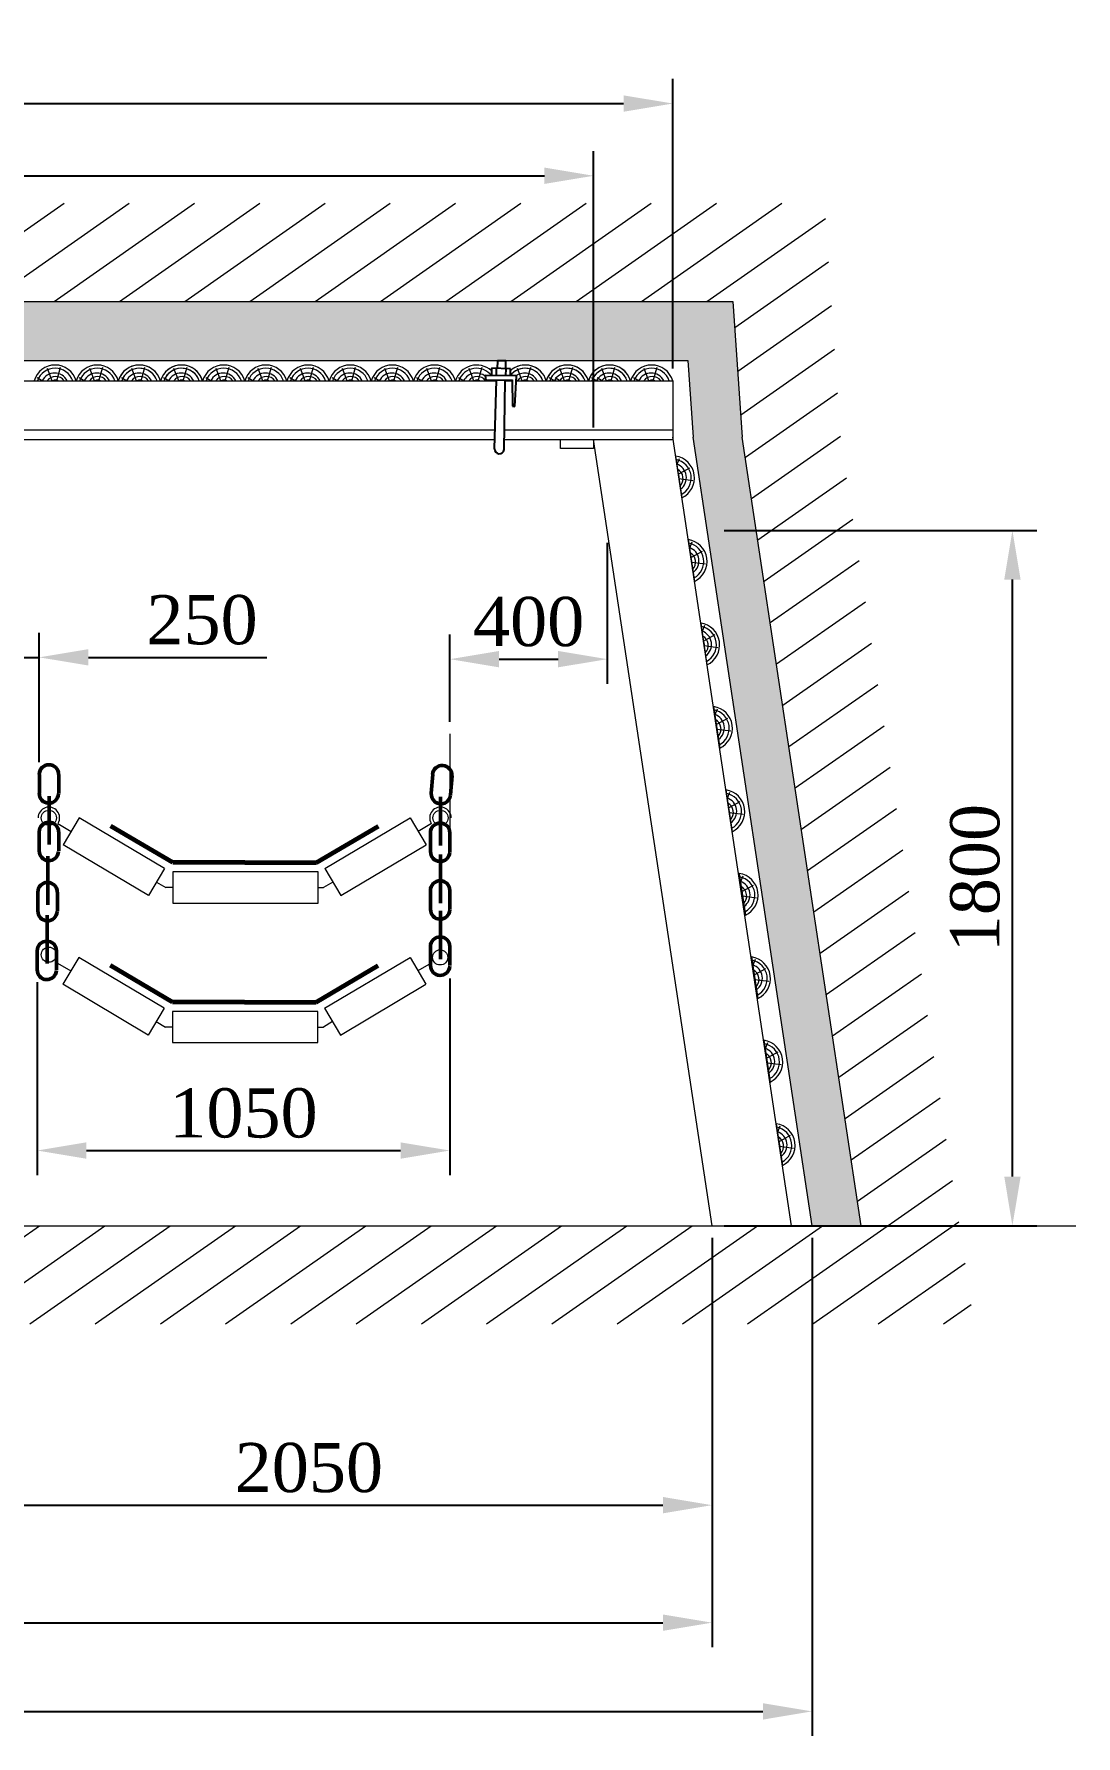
# Model space of a CAD drawing. Header units: millimetres. Extents: x -46762 to 217101, y -107409 to 31524.
# Drawn here: x 170458 to 173110, y -81584 to -77254 of the extents above; entities that cross this region are included whole.
import ezdxf

# ---------------------------------------------------------------- set-up
doc = ezdxf.new("R2010")
doc.units = ezdxf.units.MM
doc.styles.get("Standard").update_dxf_attribs({"font": 'TIMES.TTF'})
doc.dimstyles.new('ISO-25', dxfattribs={"dimscale": 50, "dimtxt": 2.5, "dimasz": 2.5, "dimexe": 1.25, "dimexo": 0.625, "dimtad": 1, "dimdec": 0, "dimtxsty": 'Standard', "dimcen": 2.5, "dimadec": 0, "dimazin": 0, "dimtfac": 1, "dimtdec": 0, "dimtmove": 0, "dimatfit": 3, "dimfxl": 1, "dimarcsym": 0})

# ---------------------------------------------------------------- blocks, each defined once
blk = doc.blocks.new('*D409')
at = {"color": 0, "lineweight": -2}
for p, q in [((170221.3, -80254.5), (170221.3, -78777.2)), ((170471.1, -79106.3), (170471.1, -78777.2)), ((170096.3, -78839.7), (169971.3, -78839.7)), ((170221.3, -78839.7), (170471.1, -78839.7)), ((170596.1, -78839.7), (171049.9, -78839.7))]:
    blk.add_line(p, q, dxfattribs=at)
at = {"color": 0, "lineweight": 0}
for points in [[(170096.3, -78818.8), (170096.3, -78860.5), (170221.3, -78839.7)], [(170596.1, -78818.8), (170596.1, -78860.5), (170471.1, -78839.7)]]:
    blk.add_solid(points, dxfattribs=at)
at = {"layer": 'Defpoints', "color": 0, "lineweight": 0}
for p in [(170221.3, -78839.7), (170471.1, -79137.5), (170221.3, -80285.8)]:
    blk.add_point(p, dxfattribs=at)
at = {"color": 0, "lineweight": 0, "insert": (170885.5, -78744.8), "char_height": 125, "attachment_point": 5}
blk.add_mtext('250', dxfattribs=at)
blk = doc.blocks.new('*D410')
at = {"color": 0, "lineweight": -2}
for p, q in [((171916.7, -78548.3), (171916.7, -78906.8)), ((171516.4, -79003.4), (171516.4, -78781.8)), ((171641.4, -78844.3), (171791.7, -78844.3))]:
    blk.add_line(p, q, dxfattribs=at)
at = {"color": 0, "lineweight": 0}
for points in [[(171641.4, -78823.5), (171641.4, -78865.1), (171516.4, -78844.3)], [(171791.7, -78823.5), (171791.7, -78865.1), (171916.7, -78844.3)]]:
    blk.add_solid(points, dxfattribs=at)
at = {"layer": 'Defpoints', "color": 0, "lineweight": 0}
for p in [(171916.7, -78517), (171916.7, -78844.3), (171516.4, -79034.7)]:
    blk.add_point(p, dxfattribs=at)
at = {"color": 0, "lineweight": 0, "insert": (171716.6, -78749.5), "char_height": 125, "attachment_point": 5}
blk.add_mtext('400', dxfattribs=at)
blk = doc.blocks.new('*D411')
at = {"color": 0, "lineweight": -2}
for p, q in [((170466, -79666), (170466, -80157.1)), ((171515.7, -79656.6), (171515.7, -80157.1)), ((170591, -80094.6), (171390.7, -80094.6))]:
    blk.add_line(p, q, dxfattribs=at)
at = {"color": 0, "lineweight": 0}
for points in [[(170591, -80073.8), (170591, -80115.5), (170466, -80094.6)], [(171390.7, -80073.8), (171390.7, -80115.5), (171515.7, -80094.6)]]:
    blk.add_solid(points, dxfattribs=at)
at = {"layer": 'Defpoints', "color": 0, "lineweight": 0}
for p in [(170466, -79634.7), (171515.7, -79625.4), (171515.7, -80094.6)]:
    blk.add_point(p, dxfattribs=at)
at = {"color": 0, "lineweight": 0, "insert": (170990.9, -79999.8), "char_height": 125, "attachment_point": 5}
blk.add_mtext('1050', dxfattribs=at)
blk = doc.blocks.new('*D417')
at = {"color": 0, "lineweight": -2}
for p, q in [((168083.3, -78104.5), (168083.3, -77368)), ((172083.3, -78104.5), (172083.3, -77368)), ((168208.3, -77430.5), (171958.3, -77430.5))]:
    blk.add_line(p, q, dxfattribs=at)
at = {"color": 0, "lineweight": 0}
for points in [[(168208.3, -77409.7), (168208.3, -77451.4), (168083.3, -77430.5)], [(171958.3, -77409.7), (171958.3, -77451.4), (172083.3, -77430.5)]]:
    blk.add_solid(points, dxfattribs=at)
at = {"layer": 'Defpoints', "color": 0, "lineweight": 0}
for p in [(172083.3, -77430.5), (168083.3, -78135.8), (172083.3, -78135.8)]:
    blk.add_point(p, dxfattribs=at)
at = {"color": 0, "lineweight": 0, "insert": (170083.3, -77335.7), "char_height": 125, "attachment_point": 5}
blk.add_mtext('4000', dxfattribs=at)
blk = doc.blocks.new('*D415')
at = {"color": 0, "lineweight": -2}
for p, q in [((172214.6, -78517), (173010.3, -78517)), ((172947.8, -80160.8), (172947.8, -78642)), ((172214.6, -80285.8), (173010.3, -80285.8))]:
    blk.add_line(p, q, dxfattribs=at)
at = {"color": 0, "lineweight": 0}
for points in [[(172927, -78642), (172968.7, -78642), (172947.8, -78517)], [(172927, -80160.8), (172968.7, -80160.8), (172947.8, -80285.8)]]:
    blk.add_solid(points, dxfattribs=at)
at = {"layer": 'Defpoints', "color": 0, "lineweight": 0}
for p in [(172183.4, -78517), (172947.8, -78517), (172183.4, -80285.8)]:
    blk.add_point(p, dxfattribs=at)
at = {"color": 0, "lineweight": 0, "insert": (172853, -79401.4), "char_height": 125, "attachment_point": 5, "rotation": 90}
blk.add_mtext('1800', dxfattribs=at)
blk = doc.blocks.new('*D421')
at = {"color": 0, "lineweight": -2}
for p, q in [((170131.3, -80317), (170131.3, -81059.5)), ((172183.4, -80317), (172183.4, -81059.5)), ((170256.3, -80997), (172058.4, -80997))]:
    blk.add_line(p, q, dxfattribs=at)
at = {"color": 0, "lineweight": 0}
for points in [[(170256.3, -80976.1), (170256.3, -81017.8), (170131.3, -80997)], [(172058.4, -80976.1), (172058.4, -81017.8), (172183.4, -80997)]]:
    blk.add_solid(points, dxfattribs=at)
at = {"layer": 'Defpoints', "color": 0, "lineweight": 0}
for p in [(170131.3, -80285.8), (172183.4, -80285.8), (172183.4, -80997)]:
    blk.add_point(p, dxfattribs=at)
at = {"color": 0, "lineweight": 0, "insert": (171157.3, -80902.1), "char_height": 125, "attachment_point": 5}
blk.add_mtext('2050', dxfattribs=at)
blk = doc.blocks.new('*D422')
at = {"color": 0, "lineweight": -2}
for p, q in [((167983.2, -80317), (167983.2, -81358.5)), ((172183.4, -80317), (172183.4, -81358.5)), ((168108.2, -81296), (172058.4, -81296))]:
    blk.add_line(p, q, dxfattribs=at)
at = {"color": 0, "lineweight": 0}
for points in [[(168108.2, -81275.2), (168108.2, -81316.8), (167983.2, -81296)], [(172058.4, -81275.2), (172058.4, -81316.8), (172183.4, -81296)]]:
    blk.add_solid(points, dxfattribs=at)
at = {"layer": 'Defpoints', "color": 0, "lineweight": 0}
for p in [(167983.2, -80285.8), (172183.4, -80285.8), (172183.4, -81296)]:
    blk.add_point(p, dxfattribs=at)
at = {"color": 0, "lineweight": 0, "insert": (170083.3, -81201.2), "char_height": 125, "attachment_point": 5}
blk.add_mtext('4200', dxfattribs=at)
blk = doc.blocks.new('*D423')
at = {"color": 0, "lineweight": -2}
for p, q in [((167781, -80317), (167781, -81584.2)), ((172437.9, -80317), (172437.9, -81584.2)), ((167906, -81521.7), (172312.9, -81521.7))]:
    blk.add_line(p, q, dxfattribs=at)
at = {"color": 0, "lineweight": 0}
for points in [[(167906, -81500.9), (167906, -81542.6), (167781, -81521.7)], [(172312.9, -81500.9), (172312.9, -81542.6), (172437.9, -81521.7)]]:
    blk.add_solid(points, dxfattribs=at)
at = {"layer": 'Defpoints', "color": 0, "lineweight": 0}
for p in [(167781, -80285.8), (172437.9, -80285.8), (172437.9, -81521.7)]:
    blk.add_point(p, dxfattribs=at)
at = {"color": 0, "lineweight": 0, "insert": (170109.4, -81426.9), "char_height": 125, "attachment_point": 5}
blk.add_mtext('4600', dxfattribs=at)
blk = doc.blocks.new('*D416')
at = {"color": 0, "lineweight": -2}
for p, q in [((168284.7, -78254.5), (168284.7, -77551.8)), ((171881.9, -78254.5), (171881.9, -77551.8)), ((168409.7, -77614.3), (171756.9, -77614.3))]:
    blk.add_line(p, q, dxfattribs=at)
at = {"color": 0, "lineweight": 0}
for points in [[(168409.7, -77593.4), (168409.7, -77635.1), (168284.7, -77614.3)], [(171756.9, -77593.4), (171756.9, -77635.1), (171881.9, -77614.3)]]:
    blk.add_solid(points, dxfattribs=at)
at = {"layer": 'Defpoints', "color": 0, "lineweight": 0}
for p in [(171881.9, -77614.3), (168284.7, -78285.8), (171881.9, -78285.8)]:
    blk.add_point(p, dxfattribs=at)
at = {"color": 0, "lineweight": 0, "insert": (170083.3, -77519.4), "char_height": 125, "attachment_point": 5}
blk.add_mtext('3600', dxfattribs=at)

msp = doc.modelspace()

# ---------------------------------------------------------------- hatches: boundary and pattern name
at = {"lineweight": 0}
h = msp.add_hatch(dxfattribs=at)
h.set_pattern_fill('LINE', scale=30, angle=35, style=0)
h.set_pattern_definition([(35, (0, -6628.9), (-54.633156, 78.02423), [])])
h.paths.add_polyline_path([(167603.48, -80285.79), (172562.86, -80285.79), (172260.44, -78279.71), (172236.48, -77934.22), (167905.89, -77934.22), (167905.89, -78279.71)], flags=16)
h.paths.add_polyline_path([(167315.79, -80535.79), (172850.54, -80535.79), (172510.44, -78279.71), (172469.14, -77684.22), (167655.89, -77684.22), (167655.89, -78279.71)])
at = {"lineweight": 15}
h = msp.add_hatch(dxfattribs=at)
h.set_pattern_fill('GRAVEL', scale=10, style=0)
h.set_pattern_definition([(228.0128, (182.88, -6374.897), (-2032.0017266, -2286.002809), [34.1721, -3383.05]), (184.9697, (160.02, -6400.297), (3048.0049306, 253.99820754), [58.6405, -5805.4]), (132.5104, (101.6, -6405.377), (2539.9981518, -2794.0027292), [41.3482, -4093.47]), (267.2737, (2.54, -6468.877), (253.9988971, 5079.9983653), [53.4005, -5286.64]), (292.8337, (0, -6522.217), (-1270.00360555, 3048.001733), [52.3634, -5183.98]), (357.2737, (20.32, -6570.477), (-5079.9983653, 253.9988971), [53.4005, -5286.64]), (37.6942, (73.66, -6573.017), (-3302.00208612, -2539.9977357), [70.6194, -6991.31]), (72.2553, (129.54, -6529.837), (1778.00355655, 5588.0016206), [66.672, -6600.53]), (121.4296, (149.86, -6466.337), (-2032.0005235, 3301.996116), [53.5813, -5304.55]), (175.2364, (121.92, -6420.617), (2793.9978053, -253.9976163), [61.1713, -2997.39]), (222.3974, (60.96, -6415.5374), (-3048.00009172, -2793.99636506), [79.1078, -7831.68]), (138.8141, (254, -6471.417), (-1777.9988674, 1523.9976557), [27.0005, -2673.06]), (171.4692, (233.68, -6453.637), (3301.9949596, -508.00128), [51.3682, -5085.46]), (225, (182.88, -6446.02), (-5e-14, -253.99983), [35.9209, -323.289]), (203.1986, (165.1, -6415.537), (1270.0042826, 508.0022274), [19.3441, -1915.06]), (291.8014, (147.32, -6423.157), (-254.000178, 762.000491), [27.3566, -1340.48]), (30.9638, (157.48, -6448.557), (761.999195, 508.000396), [44.432, -1436.63]), (161.5651, (195.58, -6425.7), (508.000232, -253.999622), [32.1287, -771.09]), (16.3895, (0, -6423.157), (2540.0014014, 761.998415), [45.0088, -4455.88]), (70.3462, (43.18, -6410.457), (-1015.9971689, -2793.9960489), [37.7599, -3738.22]), (293.1986, (195.58, -6374.897), (-508.0022274, 1270.0042826), [38.688, -1895.72]), (343.6105, (210.82, -6410.457), (-2540.0014014, 761.998415), [45.0088, -4455.88]), (339.444, (0, -6580.637), (-1270.0015764, 507.9993836), [43.4035, -2126.77]), (294.7751, (40.64, -6595.877), (-1269.9970404, 2793.9987026), [36.3672, -3600.36]), (66.8014, (198.12, -6628.897), (508.0022274, 1270.0042826), [38.688, -1895.72]), (17.354, (213.36, -6593.337), (-3302.0001782, -1015.9984676), [42.5783, -4215.24]), (69.444, (73.66, -6628.897), (-507.9993836, -1270.0015764), [21.7018, -2148.48]), (101.3099, (182.88, -6628.897), (-253.998746, 1015.996746), [12.9515, -1282.2]), (165.9638, (180.34, -6616.2), (762.000535, -253.99956), [52.3634, -994.905]), (186.009, (129.54, -6603.497), (2539.9962544, 253.9994069), [48.5267, -4804.14]), (303.6901, (157.48, -6471.42), (-254.000087, 507.99951), [36.6324, -879.178]), (353.1572, (177.8, -6501.897), (4318.00178566, -508.00227517), [63.9557, -6331.6]), (60.9454, (241.3, -6509.517), (-1015.9976366, -1777.995761), [26.1508, -2588.94]), (90, (254, -6486.66), (-254, 254), [15.24, -238.76]), (120.2564, (124.46, -6595.877), (1015.9978467, -1777.9991032), [35.2867, -3493.39]), (48.0128, (106.68, -6565.397), (2032.0017266, 2286.002809), [68.3443, -3348.88]), (0, (152.4, -6514.6), (254, 254), [66.04, -187.96]), (325.3048, (218.44, -6514.597), (-2539.9955991, 1778.000169), [40.161, -3975.93]), (254.0546, (251.46, -6537.457), (-254.000648, -1016.00242), [36.9829, -1812.17]), (207.646, (241.3, -6573.017), (-4825.9983049, -2540.0015975), [60.2145, -5961.25]), (175.4261, (187.96, -6600.957), (-3302.0007605, 253.9987711), [63.7029, -6306.58]), (175.4261, (187.96, -6600.957), (-3302.0007605, 253.9987711), [63.7029, -6306.58])])
h.paths.add_polyline_path([(168030.89, -78084.22), (172121.88, -78084.22), (172135.44, -78279.71), (172437.86, -80285.79), (172562.86, -80285.79), (172260.44, -78279.71), (172236.48, -77934.22), (167905.89, -77934.22), (167905.89, -78279.71), (167603.48, -80285.79), (167728.48, -80285.79), (168030.89, -78279.71)])

# ---------------------------------------------------------------- linework, layer by layer
at = {"color": 7, "lineweight": 0}
for p, q in [((167905.89, -77934.22), (172236.48, -77934.22)), ((172236.48, -77934.22), (172260.44, -78279.71)), ((172437.86, -80285.79), (172135.44, -78279.71)), ((172562.86, -80285.79), (172260.44, -78279.71)), ((171516.42, -79034.68), (171516.42, -79334.19))]:
    msp.add_line(p, q, dxfattribs=at)
at = {"color": 7, "lineweight": 15}
for p, q in [((168030.89, -78084.22), (172121.88, -78084.22)), ((170718.67, -78135.79), (170706.71, -78104.3)), ((170730.13, -78135.79), (170739.98, -78101.64)), ((170825.94, -78135.79), (170813.98, -78104.3)), ((170837.4, -78135.79), (170847.25, -78101.64)), ((171700.52, -78135.79), (171688.56, -78104.3)), ((171711.98, -78135.79), (171721.83, -78101.64)), ((171807.79, -78135.79), (171795.83, -78104.3)), ((171819.25, -78135.79), (171829.1, -78101.64)), ((171915.06, -78135.79), (171903.1, -78104.3)), ((171926.53, -78135.79), (171936.37, -78101.64)), ((172121.88, -78084.22), (172135.44, -78279.71)), ((168530.14, -78135.79), (171635.12, -78135.79)), ((170457.82, -78135.79), (170565.09, -78135.79)), ((170565.09, -78135.79), (170672.37, -78135.79)), ((170672.37, -78135.79), (170768.11, -78135.79)), ((170672.37, -78135.79), (170779.64, -78135.79)), ((170680.1, -78127.8), (170693.92, -78135.79)), ((170779.64, -78135.79), (170886.91, -78135.79)), ((170791.88, -78135.79), (170886.91, -78135.79)), ((170792.04, -78130.5), (170801.19, -78135.79)), ((170886.91, -78135.79), (170994.18, -78135.79)), ((170994.18, -78135.79), (171101.45, -78135.79)), ((171101.45, -78135.79), (171208.72, -78135.79)), ((171208.72, -78135.79), (171316, -78135.79)), ((171316, -78135.79), (171423.27, -78135.79)), ((171423.27, -78135.79), (171530.54, -78135.79)), ((171530.54, -78135.79), (171635.12, -78135.79)), ((171656.73, -78135.79), (171674.52, -78135.79)), ((171660.25, -78135.79), (171674.52, -78135.79)), ((171660.25, -78135.79), (171674.52, -78135.79)), ((171672.21, -78133.73), (171674.5, -78135.06)), ((171684.73, -78135.79), (171860.25, -78135.79)), ((171684.73, -78135.79), (171749.96, -78135.79)), ((171684.73, -78135.79), (171761.49, -78135.79)), ((171684.88, -78132.65), (171690.31, -78135.79)), ((171761.49, -78135.79), (171857.23, -78135.79)), ((171761.49, -78135.79), (171868.76, -78135.79)), ((171769.22, -78127.8), (171783.04, -78135.79)), ((171783.76, -78127.8), (171797.59, -78135.79)), ((171860.25, -78135.79), (172083.3, -78135.79)), ((171868.76, -78135.79), (171964.5, -78135.79)), ((171868.76, -78135.79), (171976.03, -78135.79)), ((171876.49, -78127.8), (171890.31, -78135.79)), ((171891.04, -78127.8), (171904.86, -78135.79)), ((171976.03, -78135.79), (172083.3, -78135.79)), ((172066.9, -78135.79), (172083.3, -78135.79)), ((172083.3, -78135.79), (172083.3, -78285.79)), ((168532.81, -78260.79), (171631.42, -78260.79)), ((168533.55, -78285.79), (171630.68, -78285.79)), ((171616.44, -78285.79), (171630.68, -78285.79)), ((171654.47, -78285.79), (171806.18, -78285.79)), ((171654.85, -78260.79), (171807.4, -78260.79)), ((171797.87, -78308.19), (171797.87, -78285.79)), ((171806.18, -78285.79), (172083.3, -78285.79)), ((171807.4, -78260.79), (172083.3, -78260.79)), ((172183.37, -80285.79), (171881.87, -78285.79)), ((171881.87, -78285.79), (171881.87, -78308.19)), ((172385.63, -80285.79), (172083.21, -78279.71)), ((171881.87, -78308.19), (171797.87, -78308.19)), ((172090.78, -78327.84), (172106.46, -78433.96)), ((172122.79, -78540.17), (172138.47, -78646.29)), ((172154.8, -78752.5), (172170.48, -78858.61)), ((172187.45, -78964.91), (172203.13, -79071.03)), ((172218.81, -79177.14), (172234.5, -79283.26)), ((172252.75, -79389.7), (172268.43, -79495.82)), ((172284.11, -79601.94), (172299.8, -79708.06)), ((172315.48, -79814.17), (172331.16, -79920.29)), ((172346.84, -80026.41), (172362.52, -80132.53)), ((167238.54, -80285.79), (173109.56, -80285.79))]:
    msp.add_line(p, q, dxfattribs=at)
at = {"color": 7}
for p, q in [((171685.35, -78123.15), (171606.24, -78122.61)), ((171606.24, -78122.61), (171607.49, -78134.35)), ((171621.8, -78103.79), (171621.68, -78122.71)), ((171670.24, -78105.49), (171621.8, -78103.79)), ((171634.16, -78104.22), (171634.03, -78122.8)), ((171637.05, -78084.95), (171636.37, -78104.3)), ((171658.34, -78085.02), (171637.05, -78084.95)), ((171658.27, -78105.07), (171657.64, -78122.96)), ((171658.27, -78105.07), (171658.34, -78085.02)), ((171670.24, -78123.05), (171670.24, -78105.49)), ((171681.53, -78201.76), (171685.35, -78123.15)), ((171607.49, -78134.35), (171674.48, -78133.71)), ((171629.99, -78309.19), (171635.17, -78134.08)), ((171654.08, -78311.23), (171656.74, -78135.22)), ((171674.48, -78133.71), (171675.7, -78200.81)), ((171675.7, -78200.81), (171681.53, -78201.76))]:
    msp.add_line(p, q, dxfattribs=at)
at = {"lineweight": 50}
for p, q in [((170471.34, -79185.79), (170471.34, -79137.46)), ((170520.75, -79185.79), (170520.75, -79137.46)), ((171468.88, -79185.69), (171472.37, -79137.49)), ((171518.16, -79189.26), (171521.65, -79141.06)), ((170471.29, -79332.04), (170471.29, -79283.71)), ((170520.7, -79332.04), (170520.7, -79283.71)), ((171467.01, -79334.19), (171467.01, -79285.86)), ((171516.42, -79334.19), (171516.42, -79285.86)), ((170467.77, -79485.15), (170467.77, -79436.82)), ((170517.18, -79485.15), (170517.18, -79436.82)), ((171467.01, -79481.09), (171467.01, -79432.76)), ((171516.42, -79481.09), (171516.42, -79432.76)), ((170466.01, -79634.74), (170466.01, -79586.41)), ((170515.42, -79634.74), (170515.42, -79586.41)), ((171467.01, -79623.95), (171467.01, -79575.62)), ((171516.42, -79623.95), (171516.42, -79575.62))]:
    msp.add_line(p, q, dxfattribs=at)
at = {"linetype": 'Continuous', "lineweight": 50}
for p, q in [((170496.72, -79192.61), (170496.72, -79316.14)), ((171492.44, -79194.76), (171492.44, -79318.29)), ((170493.2, -79345.72), (170493.2, -79469.25)), ((171492.44, -79341.65), (171492.44, -79465.18)), ((170491.44, -79495.31), (170491.44, -79618.84)), ((171492.44, -79484.52), (171492.44, -79608.05))]:
    msp.add_line(p, q, dxfattribs=at)
at = {"lineweight": 9}
for p, q in [((170572.3, -79248.25), (170531.74, -79316.64)), ((170789.96, -79377.32), (170572.3, -79248.25)), ((171197.84, -79377.32), (171415.51, -79248.25)), ((171415.51, -79248.25), (171456.06, -79316.64)), ((170749.41, -79445.71), (170531.74, -79316.64)), ((171238.39, -79445.71), (171456.06, -79316.64)), ((170789.96, -79377.32), (170749.41, -79445.71)), ((171197.84, -79377.32), (171238.39, -79445.71)), ((171181.05, -79385.62), (170810.75, -79385.62)), ((170810.75, -79385.62), (170810.75, -79464.9)), ((171181.05, -79464.9), (171181.05, -79385.62)), ((170810.75, -79464.9), (171181.05, -79464.9)), ((170571.47, -79603.3), (170530.92, -79671.69)), ((170789.14, -79732.37), (170571.47, -79603.3)), ((171197.01, -79732.37), (171414.68, -79603.3)), ((171414.68, -79603.3), (171455.23, -79671.69)), ((170748.59, -79800.76), (170530.92, -79671.69)), ((171237.57, -79800.76), (171455.23, -79671.69)), ((170789.14, -79732.37), (170748.59, -79800.76)), ((170809.93, -79740.67), (170809.93, -79819.95)), ((171180.22, -79740.67), (170809.93, -79740.67)), ((171180.22, -79819.95), (171180.22, -79740.67)), ((171197.01, -79732.37), (171237.57, -79800.76)), ((170809.93, -79819.95), (171180.22, -79819.95))]:
    msp.add_line(p, q, dxfattribs=at)
at = {"lineweight": 20}
for p, q in [((170518.71, -79262.88), (170551.98, -79282.52)), ((171469.09, -79262.88), (171435.83, -79282.52)), ((170769.69, -79411.51), (170792.87, -79425.26)), ((171218.12, -79411.51), (171194.93, -79425.26)), ((170810.75, -79425.26), (170792.87, -79425.26)), ((171181.05, -79425.26), (171194.93, -79425.26)), ((170517.88, -79617.93), (170551.15, -79637.57)), ((171468.27, -79617.93), (171435, -79637.57)), ((170768.86, -79766.57), (170792.05, -79780.31)), ((171217.29, -79766.57), (171194.1, -79780.31)), ((170809.93, -79780.31), (170792.05, -79780.31)), ((171180.22, -79780.31), (171194.1, -79780.31))]:
    msp.add_line(p, q, dxfattribs=at)
at = {"lineweight": 60}
for p, q in [((170811.13, -79361.75), (170653.66, -79268.98)), ((171176.67, -79361.75), (171334.14, -79268.98)), ((170993.9, -79361.75), (170811.13, -79361.75)), ((170993.9, -79361.75), (171176.67, -79361.75)), ((170810.31, -79716.8), (170652.83, -79624.03)), ((171175.84, -79716.8), (171333.32, -79624.03)), ((170993.08, -79716.8), (170810.31, -79716.8)), ((170993.08, -79716.8), (171175.84, -79716.8))]:
    msp.add_line(p, q, dxfattribs=at)
at = {"color": 7, "lineweight": 15}
for points in [[(170504.13, -78135.79), (170492.17, -78104.3)], [(170515.59, -78135.79), (170525.43, -78101.64)], [(170611.4, -78135.79), (170599.44, -78104.3)], [(170622.86, -78135.79), (170632.7, -78101.64)], [(170718.67, -78135.79), (170706.71, -78104.3)], [(170730.13, -78135.79), (170739.98, -78101.64)], [(170825.94, -78135.79), (170813.98, -78104.3)], [(170837.4, -78135.79), (170847.25, -78101.64)], [(170933.21, -78135.79), (170921.25, -78104.3)], [(170944.68, -78135.79), (170954.52, -78101.64)], [(171040.49, -78135.79), (171028.53, -78104.3)], [(171051.95, -78135.79), (171061.79, -78101.64)], [(171147.76, -78135.79), (171135.8, -78104.3)], [(171159.22, -78135.79), (171169.06, -78101.64)], [(171255.03, -78135.79), (171243.07, -78104.3)], [(171266.49, -78135.79), (171276.33, -78101.64)], [(171362.3, -78135.79), (171350.34, -78104.3)], [(171373.76, -78135.79), (171383.61, -78101.64)], [(171469.57, -78135.79), (171457.61, -78104.3)], [(171481.03, -78135.79), (171490.88, -78101.64)], [(171576.84, -78135.79), (171564.88, -78104.3)], [(171588.31, -78135.79), (171598.15, -78101.64)], [(171700.52, -78135.79), (171688.56, -78104.3)], [(171711.98, -78135.79), (171721.83, -78101.64)], [(171807.79, -78135.79), (171795.83, -78104.3)], [(171819.25, -78135.79), (171829.1, -78101.64)], [(171915.06, -78135.79), (171903.1, -78104.3)], [(171926.53, -78135.79), (171936.37, -78101.64)], [(172022.33, -78135.79), (172010.38, -78104.3)], [(172033.8, -78135.79), (172043.64, -78101.64)], [(170465.56, -78127.8), (170479.38, -78135.79)], [(170572.83, -78127.8), (170586.65, -78135.79)], [(170680.1, -78127.8), (170693.92, -78135.79)], [(170787.37, -78127.8), (170801.19, -78135.79)], [(170894.64, -78127.8), (170908.46, -78135.79)], [(171001.92, -78127.8), (171015.74, -78135.79)], [(171109.19, -78127.8), (171123.01, -78135.79)], [(171216.46, -78127.8), (171230.28, -78135.79)], [(171323.73, -78127.8), (171337.55, -78135.79)], [(171431, -78127.8), (171444.82, -78135.79)], [(171538.27, -78127.8), (171552.09, -78135.79)], [(171769.22, -78127.8), (171783.04, -78135.79)], [(171876.49, -78127.8), (171890.31, -78135.79)], [(171983.76, -78127.8), (171997.59, -78135.79)], [(172099.82, -78334.32), (172093.93, -78349.16)], [(172097.55, -78373.64), (172126.95, -78357.21)], [(172099.23, -78384.98), (172134.44, -78389.73)], [(172131.83, -78546.65), (172125.94, -78561.49)], [(172129.56, -78585.97), (172158.96, -78569.54)], [(172131.24, -78597.31), (172166.45, -78602.06)], [(172163.83, -78758.98), (172157.95, -78773.82)], [(172161.57, -78798.3), (172190.97, -78781.87)], [(172163.24, -78809.64), (172198.46, -78814.39)], [(172196.49, -78971.39), (172190.6, -78986.23)], [(172194.22, -79010.71), (172223.62, -78994.28)], [(172195.9, -79022.05), (172231.11, -79026.8)], [(172227.85, -79183.63), (172221.97, -79198.47)], [(172225.58, -79222.95), (172254.98, -79206.52)], [(172227.26, -79234.29), (172262.48, -79239.04)], [(172261.78, -79396.18), (172255.9, -79411.02)], [(172259.52, -79435.5), (172288.92, -79419.07)], [(172261.19, -79446.84), (172296.41, -79451.59)], [(172293.15, -79608.42), (172287.26, -79623.26)], [(172290.88, -79647.74), (172320.28, -79631.31)], [(172292.56, -79659.08), (172327.77, -79663.83)], [(172324.51, -79820.66), (172318.63, -79835.5)], [(172322.25, -79859.98), (172351.64, -79843.55)], [(172323.92, -79871.32), (172359.14, -79876.07)], [(172355.88, -80032.9), (172349.99, -80047.74)], [(172353.61, -80072.22), (172383.01, -80055.79)], [(172355.29, -80083.56), (172390.5, -80088.31)]]:
    msp.add_lwpolyline(points, dxfattribs=at)
at = {"lineweight": 5}
for centre in [(170495.64, -79248.09), (171492.16, -79248.09), (170495.64, -79596.3), (171491.34, -79603.14)]:
    msp.add_circle(centre, 19.33, dxfattribs=at)
at = {"color": 7, "lineweight": 15}
for centre, radius, start, end in [((170511.46, -78151.89), 56, 16.7079, 163.2921), ((170511.46, -78151.89), 47.72, 19.71592, 160.28408), ((170510.35, -78152.18), 35.91, 27.16096, 152.83904), ((170618.73, -78151.89), 56, 16.7079, 163.2921), ((170618.73, -78151.89), 47.72, 19.71592, 160.28408), ((170617.62, -78152.18), 35.91, 27.16096, 152.83904), ((170726, -78151.89), 56, 40.76493, 163.2921), ((170726, -78151.89), 56, 16.7079, 163.2921), ((170726, -78151.89), 47.72, 27.84178, 160.28408), ((170726, -78151.89), 47.72, 19.71592, 160.28408), ((170724.9, -78152.18), 35.91, 27.16096, 152.83904), ((170724.9, -78152.18), 35.91, 27.16096, 152.83904), ((170833.27, -78151.89), 56, 16.7079, 163.2921), ((170833.27, -78151.89), 47.72, 19.71592, 160.28408), ((170833.27, -78151.89), 47.72, 19.71592, 149.57464), ((170833.27, -78151.89), 56, 16.7079, 136.66075), ((170832.17, -78152.18), 35.91, 27.16096, 152.83904), ((170832.17, -78152.18), 35.91, 27.16096, 152.83904), ((170940.55, -78151.89), 56, 16.7079, 163.2921), ((170940.55, -78151.89), 47.72, 19.71592, 160.28408), ((170939.44, -78152.18), 35.91, 27.16096, 152.83904), ((171047.82, -78151.89), 56, 16.7079, 163.2921), ((171047.82, -78151.89), 47.72, 19.71592, 160.28408), ((171046.71, -78152.18), 35.91, 27.16096, 152.83904), ((171155.09, -78151.89), 56, 16.7079, 163.2921), ((171155.09, -78151.89), 47.72, 19.71592, 160.28408), ((171153.98, -78152.18), 35.91, 27.16096, 152.83904), ((171262.36, -78151.89), 56, 16.7079, 163.2921), ((171262.36, -78151.89), 47.72, 19.71592, 160.28408), ((171261.25, -78152.18), 35.91, 27.16096, 152.83904), ((171369.63, -78151.89), 56, 16.7079, 163.2921), ((171369.63, -78151.89), 47.72, 19.71592, 160.28408), ((171368.53, -78152.18), 35.91, 27.16096, 152.83904), ((171476.9, -78151.89), 56, 16.7079, 163.2921), ((171476.9, -78151.89), 47.72, 19.71592, 160.28408), ((171475.8, -78152.18), 35.91, 27.16096, 152.83904), ((171584.18, -78151.89), 56, 47.84462, 163.2921), ((171584.18, -78151.89), 47.72, 37.68503, 160.28408), ((171583.07, -78152.18), 35.91, 49.28548, 152.83904), ((171707.85, -78151.89), 47.72, 27.84178, 142.8118), ((171707.85, -78151.89), 47.72, 19.71592, 142.8118), ((171707.85, -78151.89), 56, 40.76493, 132.19776), ((171707.85, -78151.89), 56, 16.7079, 132.19776), ((171706.75, -78152.18), 35.91, 27.16096, 126.60407), ((171706.75, -78152.18), 35.91, 27.16096, 126.60407), ((171815.12, -78151.89), 56, 40.76493, 163.2921), ((171815.12, -78151.89), 56, 16.7079, 163.2921), ((171815.12, -78151.89), 47.72, 27.84178, 160.28408), ((171815.12, -78151.89), 47.72, 19.71592, 160.28408), ((171814.02, -78152.18), 35.91, 27.16096, 152.83904), ((171814.02, -78152.18), 35.91, 27.16096, 152.83904), ((171922.4, -78151.89), 56, 40.76493, 163.2921), ((171922.4, -78151.89), 56, 16.7079, 163.2921), ((171922.4, -78151.89), 47.72, 27.84178, 160.28408), ((171922.4, -78151.89), 47.72, 19.71592, 160.28408), ((171921.29, -78152.18), 35.91, 27.16096, 152.83904), ((171921.29, -78152.18), 35.91, 27.16096, 152.83904), ((172029.67, -78151.89), 56, 16.7079, 163.2921), ((172029.67, -78151.89), 47.72, 19.71592, 160.28408), ((172028.56, -78152.18), 35.91, 27.16096, 152.83904), ((170513.01, -78152.18), 27.04, 37.31255, 142.68745), ((170512.57, -78151.74), 17.29, 67.28695, 112.71305), ((170620.29, -78152.18), 27.04, 37.31255, 142.68745), ((170619.84, -78151.74), 17.29, 67.28695, 112.71305), ((170727.56, -78152.18), 27.04, 37.31255, 142.68745), ((170727.56, -78152.18), 27.04, 37.31255, 142.68745), ((170727.11, -78151.74), 17.29, 67.28695, 112.71305), ((170727.11, -78151.74), 17.29, 67.28695, 112.71305), ((170834.83, -78152.18), 27.04, 37.31255, 142.68745), ((170834.83, -78152.18), 27.04, 37.31255, 142.68745), ((170834.39, -78151.74), 17.29, 67.28695, 112.71305), ((170834.39, -78151.74), 17.29, 67.28695, 112.71305), ((170942.1, -78152.18), 27.04, 37.31255, 142.68745), ((170941.66, -78151.74), 17.29, 67.28695, 112.71305), ((171049.37, -78152.18), 27.04, 37.31255, 142.68745), ((171048.93, -78151.74), 17.29, 67.28695, 112.71305), ((171156.64, -78152.18), 27.04, 37.31255, 142.68745), ((171156.2, -78151.74), 17.29, 67.28695, 112.71305), ((171263.92, -78152.18), 27.04, 37.31255, 142.68745), ((171263.47, -78151.74), 17.29, 67.28695, 112.71305), ((171371.19, -78152.18), 27.04, 37.31255, 142.68745), ((171370.74, -78151.74), 17.29, 67.28695, 112.71305), ((171478.46, -78152.18), 27.04, 37.31255, 142.68745), ((171478.02, -78151.74), 17.29, 67.28695, 112.71305), ((171585.73, -78152.18), 27.04, 37.31255, 142.68745), ((171585.29, -78151.74), 17.29, 67.28695, 112.71305), ((171707.85, -78151.89), 47.72, 157.73867, 160.28408), ((171709.41, -78152.18), 27.04, 37.31255, 142.68745), ((171709.41, -78152.18), 27.04, 37.31255, 142.68745), ((171708.96, -78151.74), 17.29, 67.28695, 112.71305), ((171708.96, -78151.74), 17.29, 67.28695, 112.71305), ((171816.68, -78152.18), 27.04, 37.31255, 142.68745), ((171816.68, -78152.18), 27.04, 37.31255, 142.68745), ((171816.24, -78151.74), 17.29, 67.28695, 112.71305), ((171816.24, -78151.74), 17.29, 67.28695, 112.71305), ((171923.95, -78152.18), 27.04, 37.31255, 142.68745), ((171923.95, -78152.18), 27.04, 37.31255, 142.68745), ((171923.51, -78151.74), 17.29, 67.28695, 112.71305), ((171923.51, -78151.74), 17.29, 67.28695, 112.71305), ((172031.22, -78152.18), 27.04, 37.31255, 142.68745), ((172030.78, -78151.74), 17.29, 67.28695, 112.71305), ((172082.7, -78383.25), 56, 295.11406, 81.69827), ((172082.7, -78383.25), 47.72, 298.12209, 78.69024), ((172082.25, -78382.2), 35.91, 305.56713, 71.24521), ((172082.64, -78384.83), 27.04, 315.71872, 61.09361), ((172083.01, -78384.33), 17.29, 345.69312, 31.11921), ((172114.7, -78595.58), 56, 295.11406, 81.69827), ((172114.7, -78595.58), 47.72, 298.12209, 78.69024), ((172114.26, -78594.53), 35.91, 305.56713, 71.24521), ((172114.64, -78597.16), 27.04, 315.71872, 61.09361), ((172115.02, -78596.66), 17.29, 345.69312, 31.11921), ((172146.71, -78807.91), 56, 295.11406, 81.69827), ((172146.71, -78807.91), 47.72, 298.12209, 78.69024), ((172146.26, -78806.86), 35.91, 305.56713, 71.24521), ((172146.65, -78809.49), 27.04, 315.71872, 61.09361), ((172147.03, -78808.99), 17.29, 345.69312, 31.11921), ((172179.37, -79020.32), 56, 295.11406, 81.69827), ((172179.37, -79020.32), 47.72, 298.12209, 78.69024), ((172178.92, -79019.27), 35.91, 305.56713, 71.24521), ((172179.3, -79021.9), 27.04, 315.71872, 61.09361), ((172179.68, -79021.4), 17.29, 345.69312, 31.11921), ((172210.73, -79232.56), 56, 295.11406, 81.69827), ((172210.73, -79232.56), 47.72, 298.12209, 78.69024), ((172210.28, -79231.51), 35.91, 305.56713, 71.24521), ((172210.67, -79234.14), 27.04, 315.71872, 61.09361), ((172211.04, -79233.64), 17.29, 345.69312, 31.11921), ((172244.66, -79445.11), 56, 295.11406, 81.69827), ((172244.66, -79445.11), 47.72, 298.12209, 78.69024), ((172244.21, -79444.06), 35.91, 305.56713, 71.24521), ((172244.6, -79446.69), 27.04, 315.71872, 61.09361), ((172244.98, -79446.19), 17.29, 345.69312, 31.11921), ((172276.03, -79657.35), 56, 295.11406, 81.69827), ((172276.03, -79657.35), 47.72, 298.12209, 78.69024), ((172275.58, -79656.3), 35.91, 305.56713, 71.24521), ((172275.97, -79658.93), 27.04, 315.71872, 61.09361), ((172276.34, -79658.43), 17.29, 345.69312, 31.11921), ((172307.39, -79869.59), 56, 295.11406, 81.69827), ((172307.39, -79869.59), 47.72, 298.12209, 78.69024), ((172306.94, -79868.54), 35.91, 305.56713, 71.24521), ((172307.33, -79871.17), 27.04, 315.71872, 61.09361), ((172307.71, -79870.67), 17.29, 345.69312, 31.11921), ((172338.76, -80081.83), 56, 295.11406, 81.69827), ((172338.76, -80081.83), 47.72, 298.12209, 78.69024), ((172338.31, -80080.77), 35.91, 305.56713, 71.24521), ((172338.7, -80083.41), 27.04, 315.71872, 61.09361), ((172339.07, -80082.9), 17.29, 345.69312, 31.11921)]:
    msp.add_arc(centre, radius, start, end, dxfattribs=at)
at = {"color": 7}
msp.add_arc((171642.1, -78309.46), 12.11, 178.72878, 351.58228, dxfattribs=at)
at = {"linetype": 'Continuous', "lineweight": 50}
for centre, radius, start, end in [((170495.74, -79137.51), 24.65, 0, 180), ((171496.71, -79139.31), 24.65, 355.85693, 175.85693), ((170495.66, -79186.4), 24.37, 178.13005, 358.13005), ((171493.1, -79188.06), 24.37, 173.98699, 353.98699), ((170495.69, -79283.76), 24.65, 0, 180), ((171491.41, -79285.92), 24.65, 0, 180), ((170495.62, -79332.65), 24.37, 178.13005, 358.13005), ((171491.34, -79334.8), 24.37, 178.13005, 358.13005), ((170492.17, -79436.87), 24.65, 0, 180), ((171491.41, -79432.81), 24.65, 0, 180), ((170492.09, -79485.76), 24.37, 178.13005, 358.13005), ((171491.34, -79481.7), 24.37, 178.13005, 358.13005), ((171491.41, -79575.68), 24.65, 0, 180), ((170490.41, -79586.46), 24.65, 0, 180), ((170490.33, -79635.35), 24.37, 178.13005, 358.13005), ((171491.34, -79624.56), 24.37, 178.13005, 358.13005)]:
    msp.add_arc(centre, radius, start, end, dxfattribs=at)
at = {"lineweight": 20}
for centre, start, end in [((170495.64, -79248.09), 329.33324, 180), ((171492.16, -79248.09), 0, 210.66676)]:
    msp.add_arc(centre, 27.34, start, end, dxfattribs=at)

# ---------------------------------------------------------------- dimensions: what is measured, and where the dimension line sits
at = {"color": 7, "lineweight": 0}
for base, p1, p2, override, picture, middle in [((172083.3, -77430.53), (168083.3, -78135.79), (172083.3, -78135.79), {"dimtad": 2}, '*D417', (170083.3, -77430.53)), ((171916.73, -78844.32), (171516.42, -79034.68), (171916.73, -78517.04), {"dimadec": 4}, '*D410', (171716.57, -78844.32)), ((170221.3, -78839.66), (170471.09, -79137.51), (170221.3, -80285.79), {"dimadec": 4}, '*D409', (170885.49, -78839.66))]:
    dim = msp.add_linear_dim(base=base, p1=p1, p2=p2, dimstyle='ISO-25', override=override, dxfattribs=at)
    dim.commit()
    dim.dimension.update_dxf_attribs({"geometry": picture, "text_midpoint": middle, "dimtype": 160})
for base, p1, p2, text, picture, middle in [((171881.87, -77614.26), (168284.74, -78285.79), (171881.87, -78285.79), '3600', '*D416', (170083.3, -77614.26)), ((172437.86, -81521.74), (167780.98, -80285.79), (172437.86, -80285.79), '4600', '*D423', (170109.42, -81521.74))]:
    dim = msp.add_linear_dim(base=base, p1=p1, p2=p2, text=text, dimstyle='ISO-25', override={"dimadec": 4}, dxfattribs=at)
    dim.commit()
    dim.dimension.update_dxf_attribs({"geometry": picture, "text_midpoint": middle, "dimtype": 160})
dim = msp.add_linear_dim(base=(172947.84, -78517.04), p1=(172183.37, -80285.79), p2=(172183.37, -78517.04), angle=90, text='1800', dimstyle='ISO-25', override={"dimadec": 4}, dxfattribs=at)
dim.commit()
dim.dimension.update_dxf_attribs({"geometry": '*D415', "text_midpoint": (172947.84, -79401.41), "dimtype": 160})
for base, p1, p2, picture, middle in [((171515.69, -80094.62), (170466.01, -79634.74), (171515.69, -79625.36), '*D411', (170990.85, -79999.79)), ((172183.37, -81295.99), (167983.24, -80285.79), (172183.37, -80285.79), '*D422', (170083.3, -81201.16))]:
    dim = msp.add_linear_dim(base=base, p1=p1, p2=p2, dimstyle='ISO-25', override={"dimadec": 4}, dxfattribs=at)
    dim.commit()
    dim.dimension.update_dxf_attribs({"geometry": picture, "text_midpoint": middle})
dim = msp.add_linear_dim(base=(172183.37, -80996.96), p1=(170131.3, -80285.79), p2=(172183.37, -80285.79), text='2050', dimstyle='ISO-25', override={"dimadec": 4}, dxfattribs=at)
dim.commit()
dim.dimension.update_dxf_attribs({"geometry": '*D421', "text_midpoint": (171157.33, -80902.12)})

doc.saveas('drawing.dxf')
